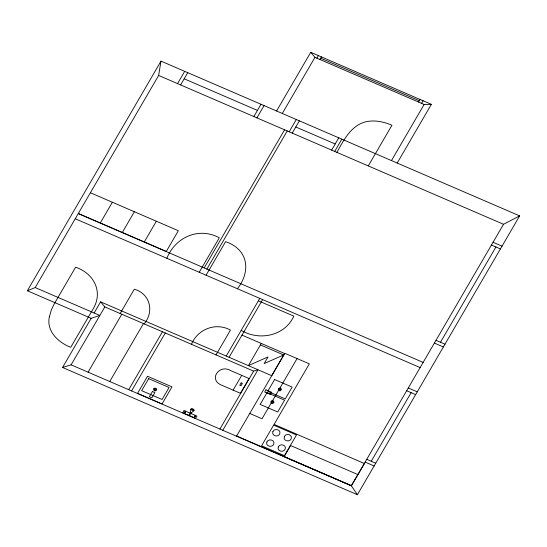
<?xml version="1.0" encoding="UTF-8"?>
<svg xmlns="http://www.w3.org/2000/svg" width="547" height="547" viewBox="0 0 547 547"><rect width="100%" height="100%" fill="white"/><g stroke="black" fill="none" stroke-linecap="round" stroke-linejoin="round"><path stroke-width="0.82" d="M35.206 287.565L158.637 75.452L160.989 61.12L519.65 215.887L357.403 494.707L62.563 367.481L91.171 318.313L99.834 315.455L35.206 287.565L27.35 290.772L91.171 318.313M27.35 290.772L160.989 61.12M177.543 83.616L184.681 71.342M180.606 84.935L187.744 72.662M100.306 222.971L112.367 202.246M122.302 232.461L134.364 211.737M94.118 312.987L100.6 301.848L271.715 375.686L284.604 353.506L241.986 335.12M62.563 367.481L71.103 364.835L104.819 306.901L100.6 301.848M144.299 241.952L156.36 221.227M120.155 313.52L134.316 289.192C150.227 293.883 154.411 311.489 144.189 323.892M88.094 372.165L121.803 314.231M166.856 258.287C175.238 237.316 198.787 226.588 219.292 237.795L199.231 272.262M253.863 116.545L261.001 104.272M256.926 117.872L264.064 105.598M109.742 381.512L143.451 323.578M276.577 111L310.737 52.293L431.357 104.34L397.197 163.047M282.293 113.461L314.956 57.346L310.737 52.293M316.863 58.167L318.368 55.582M319.927 59.486L321.431 56.902M128.716 389.696L162.432 331.762M131.574 390.934L165.29 333M204.202 267.934L284.584 129.803M206.875 269.083L287.25 130.959M289.172 131.786L296.317 119.513M206.069 275.209L225.59 241.658C248.263 249.391 251.217 271.011 237.432 288.741M292.235 133.106L299.38 120.832M191.491 344.302C197.576 329.109 215.99 321.998 230.451 330.108L216.024 354.894M331.632 150.104L338.771 137.83M334.696 151.43L341.834 139.157M184.004 413.32L185.317 411.071M336.89 152.374C343.482 140.606 350.395 126.603 364.275 122.193C373.498 119.554 383.317 121.516 391.953 125.249L368.281 165.919M188.578 415.296C191.053 413.641 190.014 410.633 191.183 408.759L192.872 408.828L194.206 410.065C192.988 411.98 190.076 412.923 189.679 415.768M226.226 356.056L259.784 298.388M229.09 357.287L262.642 299.619M194.212 417.73L195.525 415.474L194.253 417.744M233.111 390.148L240.454 393.314L249.056 378.538L231.19 370.832C219.162 363.229 207.388 380.391 222.615 385.573L233.111 390.148L241.712 375.372M261.288 343.448L248.386 365.615L268.023 356.938L264.153 363.591L283.811 354.88M219.921 429.053L253.63 371.119L257.993 369.765L222.779 430.284M418.517 102.036L420.028 99.445M421.587 103.356L423.091 100.771M391.481 160.579L424.137 104.456L431.357 104.34M236.502 436.205L284.823 353.28L309.328 363.851L274.109 424.376L364.459 463.569L351.324 485.757L236.653 435.945M297.076 358.565L262.04 418.77L249.788 413.484M357.403 494.707L351.359 485.77L503.527 224.277L519.65 215.887M371.242 461.258L411.153 392.671M440.492 342.251L495.938 246.97M320.679 58.194L419.269 100.744M314.956 57.346L424.137 104.456M184.175 78.802L257.432 110.412M295.804 126.972L335.202 143.97M158.637 75.452L503.527 224.277M493.059 242.259L502.043 246.136M491.445 245.035L500.43 248.912M436 340.316L444.984 344.193M90.378 192.756L178.349 230.718L166.295 251.442L78.317 213.48M434.386 343.085L443.378 346.962M78.255 213.583L423.146 362.408M75.247 218.759L420.137 367.584M258.369 300.823L293.862 316.132C284.686 336.138 259.278 341.13 241.193 330.34M408.274 387.96L417.258 391.837M406.66 390.736L415.652 394.613M260.427 344.925L283.743 354.989M104.819 306.901L253.63 371.119M366.75 459.316L375.741 463.193M365.143 462.092L374.127 465.969M357.882 474.564L290.601 445.531L284.153 456.615L351.434 485.647M190.294 412.335L191.402 412.814M189.891 413.04L184.011 410.503L182.698 412.759L195.6 418.325L196.913 416.076L190.992 413.518M71.103 364.835L351.359 485.77M49.346 316.802C46.174 331.167 58.44 342.634 70.754 347.297L92.436 310.046C103.821 292.611 94.303 273.466 75.595 267.203L53.921 304.453L51.35 309.985L49.346 316.802M266.868 441.983C265.199 446.277 272.167 448.048 273.739 444.226C275.408 439.932 268.44 438.161 266.868 441.983M272.891 431.631C271.216 435.932 278.191 437.696 279.756 433.88C281.425 429.58 274.457 427.816 272.891 431.631M278.307 446.913C276.632 451.213 283.606 452.978 285.172 449.162C286.84 444.861 279.873 443.097 278.307 446.913M284.324 436.568C282.655 440.868 289.623 442.632 291.195 438.81C292.864 434.516 285.896 432.752 284.324 436.568M147.499 376.274L137.543 393.375L162.049 403.946L171.997 386.845L147.499 376.274M148.661 378.661L141.673 390.674L162.09 399.481L169.078 387.474L148.661 378.661M153.844 388.637L153.598 389.963L154.637 390.886L155.621 390.832L156.702 389.867L156.141 388.295L154.657 388.131L153.844 388.637M152.408 391.536L149.399 396.705L151.847 397.765L154.863 392.589L152.408 391.536M154.398 388.999L154.261 389.751L154.849 390.284L156.032 389.703L155.71 388.808L154.398 388.999M185.392 412.253C185.166 413.217 184.134 411.618 185.392 412.253M194.376 416.13C193.59 416.841 195.71 416.664 194.376 416.13M241.152 382.9L239.784 385.252L241.022 385.785L242.389 383.433L241.152 382.9M265.979 389.806L264.686 392.021L270.403 394.49L271.695 392.274L265.979 389.806M274.608 379.529L267.729 391.344L285.274 398.913L292.146 387.091L274.608 379.529M267.045 392.602L260.174 404.418L277.712 411.987L284.584 400.172L267.045 392.602M271.141 401.19L270.895 402.51L271.934 403.433L272.919 403.385L273.999 402.421L273.445 400.848L271.962 400.684L271.141 401.19M278.498 388.541L278.252 389.867L279.298 390.79L280.276 390.743L281.356 389.779L281.343 388.91L280.296 387.987L278.498 388.541M271.695 401.553L271.558 402.305L272.153 402.831L273.329 402.257L272.727 401.231L271.695 401.553M279.052 388.903L279.223 390.066L280.686 389.608L280.372 388.712L279.052 388.903M273.616 425.115L261.575 445.812L284.447 455.678L296.488 434.988L273.616 425.115M190.677 409.334C196.441 413.286 193.515 408.117 190.677 409.334"/></g></svg>
